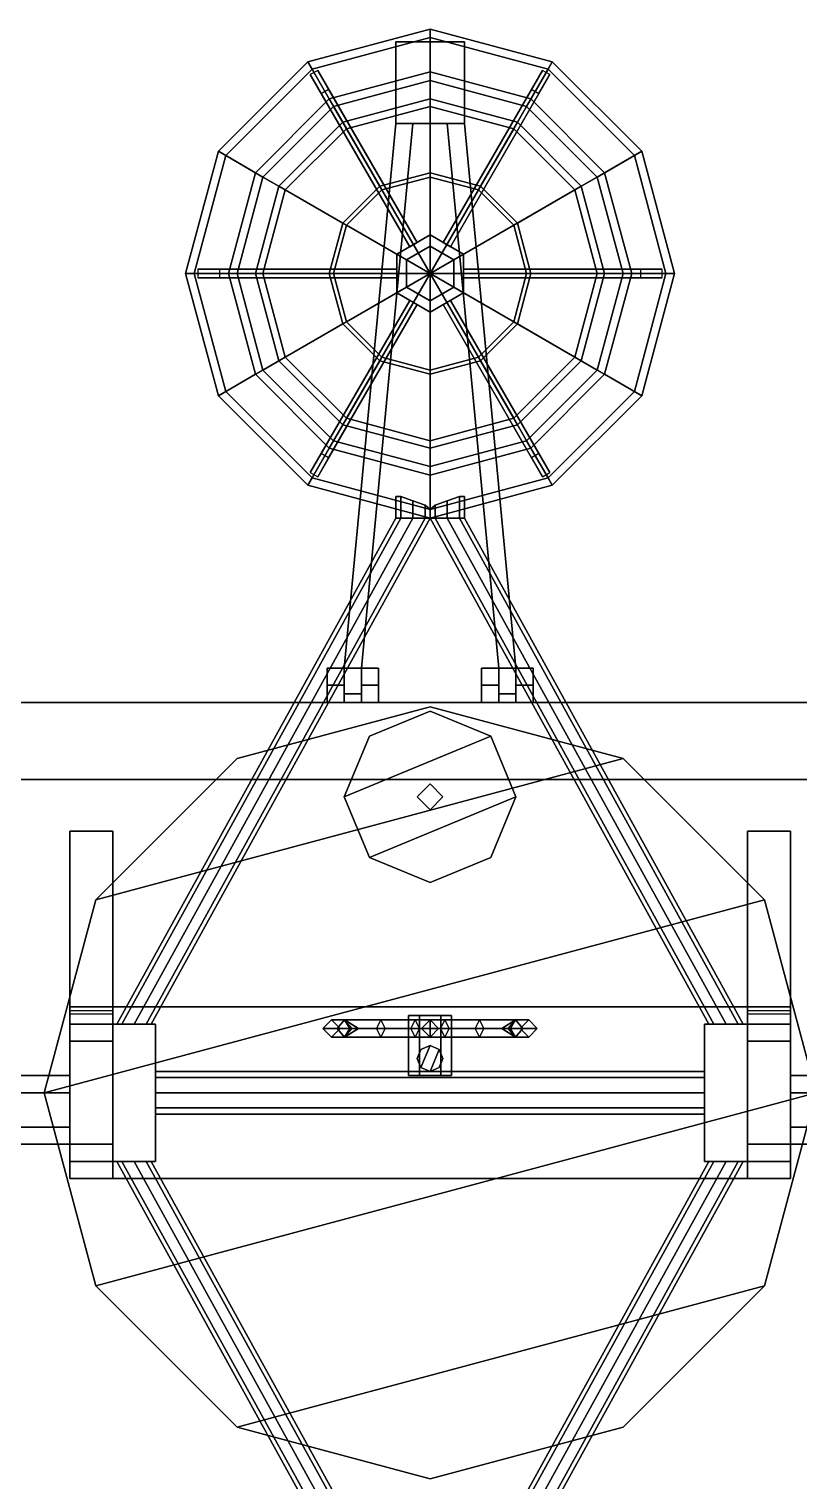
# Model space of a CAD drawing. Header units: millimetres. Extents: x -2.6 to 2.6, y -3.5 to 10.2.
# Drawn here: x -0.935 to 0.86, y 0.385 to 3.77 of the extents above; entities that cross this region are included whole.
import ezdxf

# ---------------------------------------------------------------- set-up
doc = ezdxf.new("R2010")
doc.units = ezdxf.units.MM
for name, color, linetype in [('addon', 4, 'Continuous'), ('balancer', 5, 'Continuous'), ('turret', 2, 'Continuous')]:
    doc.layers.add(name, color=color, linetype=linetype)

msp = doc.modelspace()

# ---------------------------------------------------------------- linework, layer by layer
for points in [[(0.08, 3.74, 0.5), (0.08, 3.74, 0.44), (-0.08, 3.74, 0.44), (-0.08, 3.74, 0.5)], [(-0.08, 3.74, 0.5), (-0.08, 3.74, 0.44), (-0.08, 3.55, 0.44), (-0.08, 3.55, 0.5)], [(-0.08, 3.55, 0.44), (-0.08, 3.74, 0.44), (0.08, 3.74, 0.44), (0.08, 3.55, 0.44)], [(0.08, 3.55, 0.5), (0.08, 3.74, 0.5), (-0.08, 3.74, 0.5), (-0.08, 3.55, 0.5)], [(0.08, 3.55, 0.44), (0.08, 3.74, 0.44), (0.08, 3.74, 0.5), (0.08, 3.55, 0.5)], [(-0.16, 2.28, 0.1), (-0.04, 3.55, 0.5), (-0.08, 3.55, 0.5), (-0.2, 2.28, 0.1)], [(-0.2, 2.28), (-0.08, 3.55, 0.44), (-0.04, 3.55, 0.44), (-0.16, 2.28)], [(-0.08, 3.55, 0.5), (-0.08, 3.55, 0.44), (-0.2, 2.28), (-0.2, 2.28, 0.1)], [(-0.16, 2.28), (-0.04, 3.55, 0.44), (-0.04, 3.55, 0.5), (-0.16, 2.28, 0.1)], [(-0.04, 3.55, 0.5), (-0.04, 3.55, 0.44), (0.04, 3.55, 0.44), (0.04, 3.55, 0.5)], [(0.04, 3.55, 0.5), (0.04, 3.55, 0.44), (0.16, 2.28), (0.16, 2.28, 0.1)], [(0.16, 2.28), (0.04, 3.55, 0.44), (0.08, 3.55, 0.44), (0.2, 2.28)], [(0.2, 2.28, 0.1), (0.08, 3.55, 0.5), (0.04, 3.55, 0.5), (0.16, 2.28, 0.1)], [(0.2, 2.28), (0.08, 3.55, 0.44), (0.08, 3.55, 0.5), (0.2, 2.28, 0.1)], [(-0.24, 2.28, 0.07), (-0.24, 2.28, 0.03), (-0.24, 2.24), (-0.24, 2.24, 0.1)], [(-0.2, 2.24, 0.1), (-0.2, 2.28, 0.07), (-0.24, 2.28, 0.07), (-0.24, 2.24, 0.1)], [(-0.24, 2.24), (-0.24, 2.28, 0.03), (-0.2, 2.28, 0.03), (-0.2, 2.24)], [(-0.2, 2.28, 0.07), (-0.2, 2.28, 0.03), (-0.24, 2.28, 0.03), (-0.24, 2.28, 0.07)], [(-0.2, 2.28, 0.1), (-0.2, 2.22, 0.1), (-0.16, 2.22, 0.1), (-0.16, 2.28, 0.1)], [(-0.2, 2.28), (-0.2, 2.22), (-0.2, 2.22, 0.1), (-0.2, 2.28, 0.1)], [(-0.16, 2.28), (-0.16, 2.22), (-0.2, 2.22), (-0.2, 2.28)], [(-0.2, 2.24), (-0.2, 2.28, 0.03), (-0.2, 2.28, 0.07), (-0.2, 2.24, 0.1)], [(-0.16, 2.24), (-0.16, 2.28, 0.03), (-0.12, 2.28, 0.03), (-0.12, 2.24)], [(-0.12, 2.24, 0.1), (-0.12, 2.28, 0.07), (-0.16, 2.28, 0.07), (-0.16, 2.24, 0.1)], [(-0.12, 2.28, 0.07), (-0.12, 2.28, 0.03), (-0.16, 2.28, 0.03), (-0.16, 2.28, 0.07)], [(-0.16, 2.28, 0.07), (-0.16, 2.28, 0.03), (-0.16, 2.24), (-0.16, 2.24, 0.1)], [(-0.16, 2.22, 0.1), (-0.16, 2.22), (-0.16, 2.28), (-0.16, 2.28, 0.1)], [(-0.12, 2.24), (-0.12, 2.28, 0.03), (-0.12, 2.28, 0.07), (-0.12, 2.24, 0.1)], [(0.12, 2.24), (0.12, 2.28, 0.03), (0.16, 2.28, 0.03), (0.16, 2.24)], [(0.16, 2.24, 0.1), (0.16, 2.28, 0.07), (0.12, 2.28, 0.07), (0.12, 2.24, 0.1)], [(0.16, 2.28, 0.07), (0.16, 2.28, 0.03), (0.12, 2.28, 0.03), (0.12, 2.28, 0.07)], [(0.12, 2.28, 0.07), (0.12, 2.28, 0.03), (0.12, 2.24), (0.12, 2.24, 0.1)], [(0.16, 2.24), (0.16, 2.28, 0.03), (0.16, 2.28, 0.07), (0.16, 2.24, 0.1)], [(0.16, 2.28, 0.1), (0.16, 2.22, 0.1), (0.2, 2.22, 0.1), (0.2, 2.28, 0.1)], [(0.16, 2.28), (0.16, 2.22), (0.16, 2.22, 0.1), (0.16, 2.28, 0.1)], [(0.2, 2.28), (0.2, 2.22), (0.16, 2.22), (0.16, 2.28)], [(0.2, 2.24), (0.2, 2.28, 0.03), (0.24, 2.28, 0.03), (0.24, 2.24)], [(0.24, 2.28, 0.07), (0.24, 2.28, 0.03), (0.2, 2.28, 0.03), (0.2, 2.28, 0.07)], [(0.2, 2.28, 0.07), (0.2, 2.28, 0.03), (0.2, 2.24), (0.2, 2.24, 0.1)], [(0.24, 2.24, 0.1), (0.24, 2.28, 0.07), (0.2, 2.28, 0.07), (0.2, 2.24, 0.1)], [(0.2, 2.22, 0.1), (0.2, 2.22), (0.2, 2.28), (0.2, 2.28, 0.1)], [(0.24, 2.24), (0.24, 2.28, 0.03), (0.24, 2.28, 0.07), (0.24, 2.24, 0.1)], [(-0.24, 2.24, 0.1), (-0.24, 2.24), (-0.24, 2.2), (-0.24, 2.2, 0.1)], [(-0.2, 2.2, 0.1), (-0.2, 2.24, 0.1), (-0.24, 2.24, 0.1), (-0.24, 2.2, 0.1)], [(-0.24, 2.2), (-0.24, 2.24), (-0.2, 2.24), (-0.2, 2.2)], [(-0.2, 2.2), (-0.2, 2.24), (-0.2, 2.24, 0.1), (-0.2, 2.2, 0.1)], [(-0.16, 2.2), (-0.16, 2.24), (-0.12, 2.24), (-0.12, 2.2)], [(-0.12, 2.2, 0.1), (-0.12, 2.24, 0.1), (-0.16, 2.24, 0.1), (-0.16, 2.2, 0.1)], [(-0.16, 2.24, 0.1), (-0.16, 2.24), (-0.16, 2.2), (-0.16, 2.2, 0.1)], [(-0.12, 2.2), (-0.12, 2.24), (-0.12, 2.24, 0.1), (-0.12, 2.2, 0.1)], [(0.12, 2.2), (0.12, 2.24), (0.16, 2.24), (0.16, 2.2)], [(0.16, 2.2, 0.1), (0.16, 2.24, 0.1), (0.12, 2.24, 0.1), (0.12, 2.2, 0.1)], [(0.12, 2.24, 0.1), (0.12, 2.24), (0.12, 2.2), (0.12, 2.2, 0.1)], [(0.16, 2.2), (0.16, 2.24), (0.16, 2.24, 0.1), (0.16, 2.2, 0.1)], [(0.24, 2.2, 0.1), (0.24, 2.24, 0.1), (0.2, 2.24, 0.1), (0.2, 2.2, 0.1)], [(0.2, 2.24, 0.1), (0.2, 2.24), (0.2, 2.2), (0.2, 2.2, 0.1)], [(0.2, 2.2), (0.2, 2.24), (0.24, 2.24), (0.24, 2.2)], [(0.24, 2.2), (0.24, 2.24), (0.24, 2.24, 0.1), (0.24, 2.2, 0.1)], [(-0.2, 2.22, 0.1), (-0.2, 2.22), (-0.16, 2.22), (-0.16, 2.22, 0.1)], [(0.16, 2.22, 0.1), (0.16, 2.22), (0.2, 2.22), (0.2, 2.22, 0.1)], [(1.36, 2.2, 0.1), (1.27, 2.2), (-1.27, 2.2), (-1.36, 2.2, 0.1)], [(-1.36, 2.02, 0.1), (1.36, 2.02, 0.1), (1.36, 2.2, 0.1), (-1.36, 2.2, 0.1)], [(1.27, -1.05, 0.1), (1.27, 2.02, 0.1), (-1.27, 2.02, 0.1), (-1.27, -1.05, 0.1)]]:
    msp.add_3dface(points)
at = {"layer": 'addon'}
for points in [[(-0.1992, 1.46, 0.975), (-0.2165, 1.44, 0.965), (-0.25, 1.44, 1.09), (-0.23, 1.46, 1.09)], [(-0.23, 1.46, 1.09), (-0.25, 1.44, 1.09), (-0.2165, 1.44, 1.215), (-0.1992, 1.46, 1.205)], [(-0.1819, 1.44, 0.985), (-0.1992, 1.46, 0.975), (-0.23, 1.46, 1.09), (-0.21, 1.44, 1.09)], [(-0.21, 1.44, 1.09), (-0.23, 1.46, 1.09), (-0.1992, 1.46, 1.205), (-0.1819, 1.44, 1.195)], [(-0.115, 1.46, 0.8908), (-0.125, 1.44, 0.8735), (-0.2165, 1.44, 0.965), (-0.1992, 1.46, 0.975)], [(-0.1992, 1.46, 1.205), (-0.2165, 1.44, 1.215), (-0.125, 1.44, 1.3065), (-0.115, 1.46, 1.2892)], [(-0.105, 1.44, 0.9081), (-0.115, 1.46, 0.8908), (-0.1992, 1.46, 0.975), (-0.1819, 1.44, 0.985)], [(-0.1819, 1.44, 1.195), (-0.1992, 1.46, 1.205), (-0.115, 1.46, 1.2892), (-0.105, 1.44, 1.2719)], [(-0.0246, 1.44, 1.1273), (-0.0346, 1.46, 1.11), (-0.1992, 1.46, 1.205), (-0.1672, 1.44, 1.2096)], [(-0.0346, 1.46, 1.11), (-0.0446, 1.44, 1.0927), (-0.1872, 1.44, 1.175), (-0.1992, 1.46, 1.205)], [(-0.0446, 1.44, 1.0873), (-0.0346, 1.46, 1.07), (-0.1992, 1.46, 0.975), (-0.1872, 1.44, 1.005)], [(-0.0346, 1.46, 1.07), (-0.0246, 1.44, 1.0527), (-0.1672, 1.44, 0.9704), (-0.1992, 1.46, 0.975)], [(0, 1.46, 0.86), (0, 1.44, 0.84), (-0.125, 1.44, 0.8735), (-0.115, 1.46, 0.8908)], [(-0.115, 1.46, 1.2892), (-0.125, 1.44, 1.3065), (0, 1.44, 1.34), (0, 1.46, 1.32)], [(0, 1.44, 0.88), (0, 1.46, 0.86), (-0.115, 1.46, 0.8908), (-0.105, 1.44, 0.9081)], [(-0.105, 1.44, 1.2719), (-0.115, 1.46, 1.2892), (0, 1.46, 1.32), (0, 1.44, 1.3)], [(-0.025, 1.47, 1.1333), (-0.05, 1.47, 1.09), (-0.05, 1.33, 1.09), (-0.025, 1.33, 1.1333)], [(-0.05, 1.47, 1.09), (-0.025, 1.47, 1.0467), (-0.025, 1.33, 1.0467), (-0.05, 1.33, 1.09)], [(0.05, 1.47, 1.09), (-0.05, 1.47, 1.09), (-0.025, 1.47, 1.1333), (0.025, 1.47, 1.1333)], [(0.025, 1.47, 1.0467), (-0.025, 1.47, 1.0467), (-0.05, 1.47, 1.09), (0.05, 1.47, 1.09)], [(0.025, 1.47, 1.1333), (-0.025, 1.47, 1.1333), (-0.025, 1.33, 1.1333), (0.025, 1.33, 1.1333)], [(-0.025, 1.47, 1.0467), (0.025, 1.47, 1.0467), (0.025, 1.33, 1.0467), (-0.025, 1.33, 1.0467)], [(0, 1.46, 1.13), (-0.02, 1.44, 1.13), (-0.02, 1.44, 1.2946), (0, 1.46, 1.32)], [(-0.02, 1.44, 1.05), (0, 1.46, 1.05), (0, 1.46, 0.86), (-0.02, 1.44, 0.8854)], [(0.02, 1.44, 1.13), (0, 1.46, 1.13), (0, 1.46, 1.32), (0.02, 1.44, 1.2946)], [(0.105, 1.44, 0.9081), (0.115, 1.46, 0.8908), (0, 1.46, 0.86), (0, 1.44, 0.88)], [(0.115, 1.46, 0.8908), (0.125, 1.44, 0.8735), (0, 1.44, 0.84), (0, 1.46, 0.86)], [(0, 1.44, 1.3), (0, 1.46, 1.32), (0.115, 1.46, 1.2892), (0.105, 1.44, 1.2719)], [(0, 1.46, 1.32), (0, 1.44, 1.34), (0.125, 1.44, 1.3065), (0.115, 1.46, 1.2892)], [(0, 1.46, 1.05), (0.02, 1.44, 1.05), (0.02, 1.44, 0.8854), (0, 1.46, 0.86)], [(0.0346, 1.46, 1.11), (0.0246, 1.44, 1.1273), (0.1672, 1.44, 1.2096), (0.1992, 1.46, 1.205)], [(0.0246, 1.44, 1.0527), (0.0346, 1.46, 1.07), (0.1992, 1.46, 0.975), (0.1672, 1.44, 0.9704)], [(0.05, 1.47, 1.09), (0.025, 1.47, 1.1333), (0.025, 1.33, 1.1333), (0.05, 1.33, 1.09)], [(0.025, 1.47, 1.0467), (0.05, 1.47, 1.09), (0.05, 1.33, 1.09), (0.025, 1.33, 1.0467)], [(0.0446, 1.44, 1.0927), (0.0346, 1.46, 1.11), (0.1992, 1.46, 1.205), (0.1872, 1.44, 1.175)], [(0.0346, 1.46, 1.07), (0.0446, 1.44, 1.0873), (0.1872, 1.44, 1.005), (0.1992, 1.46, 0.975)], [(0.1819, 1.44, 0.985), (0.1992, 1.46, 0.975), (0.115, 1.46, 0.8908), (0.105, 1.44, 0.9081)], [(0.105, 1.44, 1.2719), (0.115, 1.46, 1.2892), (0.1992, 1.46, 1.205), (0.1819, 1.44, 1.195)], [(0.1992, 1.46, 0.975), (0.2165, 1.44, 0.965), (0.125, 1.44, 0.8735), (0.115, 1.46, 0.8908)], [(0.115, 1.46, 1.2892), (0.125, 1.44, 1.3065), (0.2165, 1.44, 1.215), (0.1992, 1.46, 1.205)], [(0.21, 1.44, 1.09), (0.23, 1.46, 1.09), (0.1992, 1.46, 0.975), (0.1819, 1.44, 0.985)], [(0.1819, 1.44, 1.195), (0.1992, 1.46, 1.205), (0.23, 1.46, 1.09), (0.21, 1.44, 1.09)], [(0.23, 1.46, 1.09), (0.25, 1.44, 1.09), (0.2165, 1.44, 0.965), (0.1992, 1.46, 0.975)], [(0.1992, 1.46, 1.205), (0.2165, 1.44, 1.215), (0.25, 1.44, 1.09), (0.23, 1.46, 1.09)], [(-0.2165, 1.44, 0.965), (-0.1992, 1.42, 0.975), (-0.23, 1.42, 1.09), (-0.25, 1.44, 1.09)], [(-0.25, 1.44, 1.09), (-0.23, 1.42, 1.09), (-0.1992, 1.42, 1.205), (-0.2165, 1.44, 1.215)], [(-0.1992, 1.42, 0.975), (-0.1819, 1.44, 0.985), (-0.21, 1.44, 1.09), (-0.23, 1.42, 1.09)], [(-0.23, 1.42, 1.09), (-0.21, 1.44, 1.09), (-0.1819, 1.44, 1.195), (-0.1992, 1.42, 1.205)], [(-0.125, 1.44, 0.8735), (-0.115, 1.42, 0.8908), (-0.1992, 1.42, 0.975), (-0.2165, 1.44, 0.965)], [(-0.2165, 1.44, 1.215), (-0.1992, 1.42, 1.205), (-0.115, 1.42, 1.2892), (-0.125, 1.44, 1.3065)], [(-0.115, 1.42, 0.8908), (-0.105, 1.44, 0.9081), (-0.1819, 1.44, 0.985), (-0.1992, 1.42, 0.975)], [(-0.1992, 1.42, 1.205), (-0.1819, 1.44, 1.195), (-0.105, 1.44, 1.2719), (-0.115, 1.42, 1.2892)], [(-0.0446, 1.44, 1.0927), (-0.0346, 1.42, 1.11), (-0.1992, 1.42, 1.205), (-0.1872, 1.44, 1.175)], [(-0.0346, 1.42, 1.11), (-0.0246, 1.44, 1.1273), (-0.1672, 1.44, 1.2096), (-0.1992, 1.42, 1.205)], [(-0.0246, 1.44, 1.0527), (-0.0346, 1.42, 1.07), (-0.1992, 1.42, 0.975), (-0.1672, 1.44, 0.9704)], [(-0.0346, 1.42, 1.07), (-0.0446, 1.44, 1.0873), (-0.1872, 1.44, 1.005), (-0.1992, 1.42, 0.975)], [(0, 1.44, 0.84), (0, 1.42, 0.86), (-0.115, 1.42, 0.8908), (-0.125, 1.44, 0.8735)], [(-0.125, 1.44, 1.3065), (-0.115, 1.42, 1.2892), (0, 1.42, 1.32), (0, 1.44, 1.34)], [(0, 1.42, 0.86), (0, 1.44, 0.88), (-0.105, 1.44, 0.9081), (-0.115, 1.42, 0.8908)], [(-0.115, 1.42, 1.2892), (-0.105, 1.44, 1.2719), (0, 1.44, 1.3), (0, 1.42, 1.32)], [(-0.02, 1.44, 1.13), (0, 1.42, 1.13), (0, 1.42, 1.32), (-0.02, 1.44, 1.2946)], [(0, 1.42, 1.05), (-0.02, 1.44, 1.05), (-0.02, 1.44, 0.8854), (0, 1.42, 0.86)], [(0, 1.42, 1.13), (0.02, 1.44, 1.13), (0.02, 1.44, 1.2946), (0, 1.42, 1.32)], [(0.125, 1.44, 0.8735), (0.115, 1.42, 0.8908), (0, 1.42, 0.86), (0, 1.44, 0.84)], [(0.115, 1.42, 0.8908), (0.105, 1.44, 0.9081), (0, 1.44, 0.88), (0, 1.42, 0.86)], [(0, 1.44, 1.34), (0, 1.42, 1.32), (0.115, 1.42, 1.2892), (0.125, 1.44, 1.3065)], [(0, 1.42, 1.32), (0, 1.44, 1.3), (0.105, 1.44, 1.2719), (0.115, 1.42, 1.2892)], [(0.02, 1.44, 1.05), (0, 1.42, 1.05), (0, 1.42, 0.86), (0.02, 1.44, 0.8854)], [(0.0246, 1.44, 1.1273), (0.0346, 1.42, 1.11), (0.1992, 1.42, 1.205), (0.1672, 1.44, 1.2096)], [(0.0346, 1.42, 1.07), (0.0246, 1.44, 1.0527), (0.1672, 1.44, 0.9704), (0.1992, 1.42, 0.975)], [(0.0346, 1.42, 1.11), (0.0446, 1.44, 1.0927), (0.1872, 1.44, 1.175), (0.1992, 1.42, 1.205)], [(0.0446, 1.44, 1.0873), (0.0346, 1.42, 1.07), (0.1992, 1.42, 0.975), (0.1872, 1.44, 1.005)], [(0.1992, 1.42, 0.975), (0.1819, 1.44, 0.985), (0.105, 1.44, 0.9081), (0.115, 1.42, 0.8908)], [(0.115, 1.42, 1.2892), (0.105, 1.44, 1.2719), (0.1819, 1.44, 1.195), (0.1992, 1.42, 1.205)], [(0.2165, 1.44, 0.965), (0.1992, 1.42, 0.975), (0.115, 1.42, 0.8908), (0.125, 1.44, 0.8735)], [(0.125, 1.44, 1.3065), (0.115, 1.42, 1.2892), (0.1992, 1.42, 1.205), (0.2165, 1.44, 1.215)], [(0.23, 1.42, 1.09), (0.21, 1.44, 1.09), (0.1819, 1.44, 0.985), (0.1992, 1.42, 0.975)], [(0.1992, 1.42, 1.205), (0.1819, 1.44, 1.195), (0.21, 1.44, 1.09), (0.23, 1.42, 1.09)], [(0.25, 1.44, 1.09), (0.23, 1.42, 1.09), (0.1992, 1.42, 0.975), (0.2165, 1.44, 0.965)], [(0.2165, 1.44, 1.215), (0.1992, 1.42, 1.205), (0.23, 1.42, 1.09), (0.25, 1.44, 1.09)], [(-0.0212, 1.3912, 2.36), (-0.03, 1.37, 2.36), (-0.0212, 1.3488, 2.36), (0, 1.4, 2.36)], [(-0.0212, 1.3912, 0.24), (-0.03, 1.37, 0.24), (-0.03, 1.37, 2.36), (-0.0212, 1.3912, 2.36)], [(0, 1.4, 0.24), (-0.0212, 1.3912, 0.24), (-0.0212, 1.3912, 2.36), (0, 1.4, 2.36)], [(0, 1.4, 2.36), (-0.0212, 1.3488, 2.36), (0, 1.34, 2.36), (0.0212, 1.3912, 2.36)], [(0.0212, 1.3912, 0.24), (0, 1.4, 0.24), (0, 1.4, 2.36), (0.0212, 1.3912, 2.36)], [(0.0212, 1.3912, 2.36), (0, 1.34, 2.36), (0.0212, 1.3488, 2.36), (0.03, 1.37, 2.36)], [(0.03, 1.37, 0.24), (0.0212, 1.3912, 0.24), (0.0212, 1.3912, 2.36), (0.03, 1.37, 2.36)], [(-0.03, 1.37, 0.24), (-0.0212, 1.3488, 0.24), (-0.0212, 1.3488, 2.36), (-0.03, 1.37, 2.36)], [(0.0212, 1.3488, 0.24), (0.03, 1.37, 0.24), (0.03, 1.37, 2.36), (0.0212, 1.3488, 2.36)], [(0.05, 1.33, 1.09), (-0.05, 1.33, 1.09), (-0.025, 1.33, 1.0467), (0.025, 1.33, 1.0467)], [(0.025, 1.33, 1.1333), (-0.025, 1.33, 1.1333), (-0.05, 1.33, 1.09), (0.05, 1.33, 1.09)], [(-0.0212, 1.3488, 0.24), (0, 1.34, 0.24), (0, 1.34, 2.36), (-0.0212, 1.3488, 2.36)], [(0, 1.34, 0.24), (0.0212, 1.3488, 0.24), (0.0212, 1.3488, 2.36), (0, 1.34, 2.36)]]:
    msp.add_3dface(points, dxfattribs=at)
at = {"layer": 'balancer'}
for points in [[(0, 3.67, 2.15), (-0.235, 3.607, 2.15), (-0.285, 3.6936, 2.8), (0, 3.77, 2.8)], [(0, 3.77, 2.8), (-0.285, 3.6936, 2.8), (-0.275, 3.6763, 2.8), (0, 3.75, 2.8)], [(0.235, 3.607, 2.15), (0, 3.67, 2.15), (0, 3.77, 2.8), (0.285, 3.6936, 2.8)], [(0.285, 3.6936, 2.8), (0, 3.77, 2.8), (0, 3.75, 2.8), (0.275, 3.6763, 2.8)], [(0, 3.75, 2.8), (-0.275, 3.6763, 2.8), (-0.225, 3.5897, 2.15), (0, 3.65, 2.15)], [(0.275, 3.6763, 2.8), (0, 3.75, 2.8), (0, 3.65, 2.15), (0.225, 3.5897, 2.15)], [(-0.235, 3.607, 2.15), (-0.407, 3.435, 2.15), (-0.4936, 3.485, 2.8), (-0.285, 3.6936, 2.8)], [(-0.285, 3.6936, 2.8), (-0.4936, 3.485, 2.8), (-0.4763, 3.475, 2.8), (-0.275, 3.6763, 2.8)], [(0.407, 3.435, 2.15), (0.235, 3.607, 2.15), (0.285, 3.6936, 2.8), (0.4936, 3.485, 2.8)], [(0.4936, 3.485, 2.8), (0.285, 3.6936, 2.8), (0.275, 3.6763, 2.8), (0.4763, 3.475, 2.8)], [(-0.275, 3.6763, 2.8), (-0.4763, 3.475, 2.8), (-0.3897, 3.425, 2.15), (-0.225, 3.5897, 2.15)], [(-0.2792, 3.6637, 2.76), (-0.0476, 3.2625, 2.76), (-0.0303, 3.2725, 2.76), (-0.2619, 3.6737, 2.76)], [(-0.2539, 3.6197, 2.43), (-0.0476, 3.2625, 2.43), (-0.0476, 3.2625, 2.76), (-0.2792, 3.6637, 2.76)], [(-0.0303, 3.2725, 2.76), (-0.0303, 3.2725, 2.43), (-0.2365, 3.6297, 2.43), (-0.2619, 3.6737, 2.76)], [(-0.2035, 3.5525, 1.97), (-0.235, 3.607, 2.15), (0, 3.67, 2.15), (0, 3.607, 1.97)], [(0, 3.607, 1.97), (0, 3.67, 2.15), (0.235, 3.607, 2.15), (0.2035, 3.5525, 1.97)], [(0.2365, 3.6297, 2.43), (0.0303, 3.2725, 2.43), (0.0303, 3.2725, 2.76), (0.2619, 3.6737, 2.76)], [(0.2619, 3.6737, 2.76), (0.0303, 3.2725, 2.76), (0.0476, 3.2625, 2.76), (0.2792, 3.6637, 2.76)], [(0.0476, 3.2625, 2.76), (0.0476, 3.2625, 2.43), (0.2539, 3.6197, 2.43), (0.2792, 3.6637, 2.76)], [(0.4763, 3.475, 2.8), (0.275, 3.6763, 2.8), (0.225, 3.5897, 2.15), (0.3897, 3.425, 2.15)], [(-0.2365, 3.6297, 2.43), (-0.0303, 3.2725, 2.43), (-0.0476, 3.2625, 2.43), (-0.2539, 3.6197, 2.43)], [(0, 3.5897, 1.97), (0, 3.65, 2.15), (-0.225, 3.5897, 2.15), (-0.1949, 3.5375, 1.97)], [(0.1949, 3.5375, 1.97), (0.225, 3.5897, 2.15), (0, 3.65, 2.15), (0, 3.5897, 1.97)], [(0.2539, 3.6197, 2.43), (0.0476, 3.2625, 2.43), (0.0303, 3.2725, 2.43), (0.2365, 3.6297, 2.43)], [(-0.3525, 3.4035, 1.97), (-0.407, 3.435, 2.15), (-0.235, 3.607, 2.15), (-0.2035, 3.5525, 1.97)], [(-0.1949, 3.5375, 1.97), (-0.225, 3.5897, 2.15), (-0.3897, 3.425, 2.15), (-0.3375, 3.3949, 1.97)], [(-0.1175, 3.4035, 1.84), (-0.2035, 3.5525, 1.97), (0, 3.607, 1.97), (0, 3.435, 1.84)], [(0, 3.425, 1.84), (0, 3.5897, 1.97), (-0.1949, 3.5375, 1.97), (-0.1125, 3.3949, 1.84)], [(0, 3.435, 1.84), (0, 3.607, 1.97), (0.2035, 3.5525, 1.97), (0.1175, 3.4035, 1.84)], [(0.1125, 3.3949, 1.84), (0.1949, 3.5375, 1.97), (0, 3.5897, 1.97), (0, 3.425, 1.84)], [(0.3375, 3.3949, 1.97), (0.3897, 3.425, 2.15), (0.225, 3.5897, 2.15), (0.1949, 3.5375, 1.97)], [(0.2035, 3.5525, 1.97), (0.235, 3.607, 2.15), (0.407, 3.435, 2.15), (0.3525, 3.4035, 1.97)], [(-0.2035, 3.3175, 1.84), (-0.3525, 3.4035, 1.97), (-0.2035, 3.5525, 1.97), (-0.1175, 3.4035, 1.84)], [(-0.1125, 3.3949, 1.84), (-0.1949, 3.5375, 1.97), (-0.3375, 3.3949, 1.97), (-0.1949, 3.3125, 1.84)], [(0.1949, 3.3125, 1.84), (0.3375, 3.3949, 1.97), (0.1949, 3.5375, 1.97), (0.1125, 3.3949, 1.84)], [(0.1175, 3.4035, 1.84), (0.2035, 3.5525, 1.97), (0.3525, 3.4035, 1.97), (0.2035, 3.3175, 1.84)], [(-0.407, 3.435, 2.15), (-0.47, 3.2, 2.15), (-0.57, 3.2, 2.8), (-0.4936, 3.485, 2.8)], [(-0.4936, 3.485, 2.8), (-0.57, 3.2, 2.8), (-0.55, 3.2, 2.8), (-0.4763, 3.475, 2.8)], [(-0.4763, 3.475, 2.8), (-0.55, 3.2, 2.8), (-0.45, 3.2, 2.15), (-0.3897, 3.425, 2.15)], [(0.55, 3.2, 2.8), (0.4763, 3.475, 2.8), (0.3897, 3.425, 2.15), (0.45, 3.2, 2.15)], [(0.47, 3.2, 2.15), (0.407, 3.435, 2.15), (0.4936, 3.485, 2.8), (0.57, 3.2, 2.8)], [(0.57, 3.2, 2.8), (0.4936, 3.485, 2.8), (0.4763, 3.475, 2.8), (0.55, 3.2, 2.8)], [(-0.407, 3.2, 1.97), (-0.47, 3.2, 2.15), (-0.407, 3.435, 2.15), (-0.3525, 3.4035, 1.97)], [(-0.3375, 3.3949, 1.97), (-0.3897, 3.425, 2.15), (-0.45, 3.2, 2.15), (-0.3897, 3.2, 1.97)], [(0, 3.2, 1.8), (-0.1175, 3.4035, 1.84), (0, 3.435, 1.84), (0, 3.2, 1.8)], [(0, 3.2, 1.82), (0, 3.425, 1.84), (-0.1125, 3.3949, 1.84), (0, 3.2, 1.82)], [(0, 3.2, 1.8), (0, 3.435, 1.84), (0.1175, 3.4035, 1.84), (0, 3.2, 1.8)], [(0, 3.2, 1.82), (0.1125, 3.3949, 1.84), (0, 3.425, 1.84), (0, 3.2, 1.82)], [(0.3897, 3.2, 1.97), (0.45, 3.2, 2.15), (0.3897, 3.425, 2.15), (0.3375, 3.3949, 1.97)], [(0.3525, 3.4035, 1.97), (0.407, 3.435, 2.15), (0.47, 3.2, 2.15), (0.407, 3.2, 1.97)], [(-0.235, 3.2, 1.84), (-0.407, 3.2, 1.97), (-0.3525, 3.4035, 1.97), (-0.2035, 3.3175, 1.84)], [(-0.1949, 3.3125, 1.84), (-0.3375, 3.3949, 1.97), (-0.3897, 3.2, 1.97), (-0.225, 3.2, 1.84)], [(0, 3.2, 1.8), (-0.2035, 3.3175, 1.84), (-0.1175, 3.4035, 1.84), (0, 3.2, 1.8)], [(0, 3.2, 1.82), (-0.1125, 3.3949, 1.84), (-0.1949, 3.3125, 1.84), (0, 3.2, 1.82)], [(0, 3.2, 1.8), (0.1175, 3.4035, 1.84), (0.2035, 3.3175, 1.84), (0, 3.2, 1.8)], [(0, 3.2, 1.82), (0.1949, 3.3125, 1.84), (0.1125, 3.3949, 1.84), (0, 3.2, 1.82)], [(0.225, 3.2, 1.84), (0.3897, 3.2, 1.97), (0.3375, 3.3949, 1.97), (0.1949, 3.3125, 1.84)], [(0.2035, 3.3175, 1.84), (0.3525, 3.4035, 1.97), (0.407, 3.2, 1.97), (0.235, 3.2, 1.84)], [(0, 3.2, 1.8), (-0.235, 3.2, 1.84), (-0.2035, 3.3175, 1.84), (0, 3.2, 1.8)], [(0, 3.2, 1.8), (0.2035, 3.3175, 1.84), (0.235, 3.2, 1.84), (0, 3.2, 1.8)], [(0, 3.2, 1.82), (-0.1949, 3.3125, 1.84), (-0.225, 3.2, 1.84), (0, 3.2, 1.82)], [(-0.0779, 3.245, 2.76), (0, 3.29, 2.76), (0, 3.29, 1.828), (-0.0779, 3.245, 1.828)], [(0, 3.2636, 2.8236), (0, 3.29, 2.76), (-0.0779, 3.245, 2.76), (-0.0551, 3.2318, 2.8236)], [(0, 3.2, 1.82), (0.225, 3.2, 1.84), (0.1949, 3.3125, 1.84), (0, 3.2, 1.82)], [(0, 3.29, 2.76), (0.0779, 3.245, 2.76), (0.0779, 3.245, 1.828), (0, 3.29, 1.828)], [(0.0551, 3.2318, 2.8236), (0.0779, 3.245, 2.76), (0, 3.29, 2.76), (0, 3.2636, 2.8236)], [(0, 3.2, 2.85), (0, 3.2636, 2.8236), (-0.0551, 3.2318, 2.8236), (0, 3.2, 2.85)], [(0, 3.2, 2.85), (0.0551, 3.2318, 2.8236), (0, 3.2636, 2.8236), (0, 3.2, 2.85)], [(-0.0779, 3.155, 2.76), (-0.0779, 3.245, 2.76), (-0.0779, 3.245, 1.828), (-0.0779, 3.155, 1.828)], [(-0.0551, 3.2318, 2.8236), (-0.0779, 3.245, 2.76), (-0.0779, 3.155, 2.76), (-0.0551, 3.1682, 2.8236)], [(0, 3.2, 2.85), (-0.0551, 3.2318, 2.8236), (-0.0551, 3.1682, 2.8236), (0, 3.2, 2.85)], [(0, 3.2, 2.85), (0.0551, 3.1682, 2.8236), (0.0551, 3.2318, 2.8236), (0, 3.2, 2.85)], [(0.0551, 3.1682, 2.8236), (0.0779, 3.155, 2.76), (0.0779, 3.245, 2.76), (0.0551, 3.2318, 2.8236)], [(0.0779, 3.245, 2.76), (0.0779, 3.155, 2.76), (0.0779, 3.155, 1.828), (0.0779, 3.245, 1.828)], [(-0.47, 3.2, 2.15), (-0.407, 2.965, 2.15), (-0.4936, 2.915, 2.8), (-0.57, 3.2, 2.8)], [(-0.57, 3.2, 2.8), (-0.4936, 2.915, 2.8), (-0.4763, 2.925, 2.8), (-0.55, 3.2, 2.8)], [(-0.55, 3.2, 2.8), (-0.4763, 2.925, 2.8), (-0.3897, 2.975, 2.15), (-0.45, 3.2, 2.15)], [(-0.0779, 3.21, 2.76), (-0.0779, 3.21, 2.43), (-0.4904, 3.21, 2.43), (-0.5412, 3.21, 2.76)], [(-0.5412, 3.19, 2.76), (-0.0779, 3.19, 2.76), (-0.0779, 3.21, 2.76), (-0.5412, 3.21, 2.76)], [(-0.4904, 3.19, 2.43), (-0.0779, 3.19, 2.43), (-0.0779, 3.19, 2.76), (-0.5412, 3.19, 2.76)], [(-0.4904, 3.21, 2.43), (-0.0779, 3.21, 2.43), (-0.0779, 3.19, 2.43), (-0.4904, 3.19, 2.43)], [(-0.3525, 2.9965, 1.97), (-0.407, 2.965, 2.15), (-0.47, 3.2, 2.15), (-0.407, 3.2, 1.97)], [(-0.3897, 3.2, 1.97), (-0.45, 3.2, 2.15), (-0.3897, 2.975, 2.15), (-0.3375, 3.0051, 1.97)], [(-0.2035, 3.0825, 1.84), (-0.3525, 2.9965, 1.97), (-0.407, 3.2, 1.97), (-0.235, 3.2, 1.84)], [(-0.225, 3.2, 1.84), (-0.3897, 3.2, 1.97), (-0.3375, 3.0051, 1.97), (-0.1949, 3.0875, 1.84)], [(0, 3.2, 1.8), (-0.2035, 3.0825, 1.84), (-0.235, 3.2, 1.84), (0, 3.2, 1.8)], [(0, 3.2, 1.82), (-0.225, 3.2, 1.84), (-0.1949, 3.0875, 1.84), (0, 3.2, 1.82)], [(0, 3.2, 1.8), (-0.1175, 2.9965, 1.84), (-0.2035, 3.0825, 1.84), (0, 3.2, 1.8)], [(0, 3.2, 1.82), (-0.1949, 3.0875, 1.84), (-0.1125, 3.0051, 1.84), (0, 3.2, 1.82)], [(0, 3.2, 1.8), (0, 2.965, 1.84), (-0.1175, 2.9965, 1.84), (0, 3.2, 1.8)], [(0, 3.2, 1.82), (-0.1125, 3.0051, 1.84), (0, 2.975, 1.84), (0, 3.2, 1.82)], [(0, 3.2, 2.85), (-0.0551, 3.1682, 2.8236), (0, 3.1364, 2.8236), (0, 3.2, 2.85)], [(0, 3.2, 2.85), (0, 3.1364, 2.8236), (0.0551, 3.1682, 2.8236), (0, 3.2, 2.85)], [(0, 3.2, 1.82), (0, 2.975, 1.84), (0.1125, 3.0051, 1.84), (0, 3.2, 1.82)], [(0, 3.2, 1.82), (0.1125, 3.0051, 1.84), (0.1949, 3.0875, 1.84), (0, 3.2, 1.82)], [(0, 3.2, 1.82), (0.1949, 3.0875, 1.84), (0.225, 3.2, 1.84), (0, 3.2, 1.82)], [(0, 3.2, 1.8), (0.235, 3.2, 1.84), (0.2035, 3.0825, 1.84), (0, 3.2, 1.8)], [(0, 3.2, 1.8), (0.2035, 3.0825, 1.84), (0.1175, 2.9965, 1.84), (0, 3.2, 1.8)], [(0, 3.2, 1.8), (0.1175, 2.9965, 1.84), (0, 2.965, 1.84), (0, 3.2, 1.8)], [(0.4904, 3.19, 2.43), (0.0779, 3.19, 2.43), (0.0779, 3.21, 2.43), (0.4904, 3.21, 2.43)], [(0.4904, 3.21, 2.43), (0.0779, 3.21, 2.43), (0.0779, 3.21, 2.76), (0.5412, 3.21, 2.76)], [(0.5412, 3.21, 2.76), (0.0779, 3.21, 2.76), (0.0779, 3.19, 2.76), (0.5412, 3.19, 2.76)], [(0.0779, 3.19, 2.76), (0.0779, 3.19, 2.43), (0.4904, 3.19, 2.43), (0.5412, 3.19, 2.76)], [(0.1949, 3.0875, 1.84), (0.3375, 3.0051, 1.97), (0.3897, 3.2, 1.97), (0.225, 3.2, 1.84)], [(0.235, 3.2, 1.84), (0.407, 3.2, 1.97), (0.3525, 2.9965, 1.97), (0.2035, 3.0825, 1.84)], [(0.3375, 3.0051, 1.97), (0.3897, 2.975, 2.15), (0.45, 3.2, 2.15), (0.3897, 3.2, 1.97)], [(0.407, 3.2, 1.97), (0.47, 3.2, 2.15), (0.407, 2.965, 2.15), (0.3525, 2.9965, 1.97)], [(0.4763, 2.925, 2.8), (0.55, 3.2, 2.8), (0.45, 3.2, 2.15), (0.3897, 2.975, 2.15)], [(0.407, 2.965, 2.15), (0.47, 3.2, 2.15), (0.57, 3.2, 2.8), (0.4936, 2.915, 2.8)], [(0.4936, 2.915, 2.8), (0.57, 3.2, 2.8), (0.55, 3.2, 2.8), (0.4763, 2.925, 2.8)], [(-0.0551, 3.1682, 2.8236), (-0.0779, 3.155, 2.76), (0, 3.11, 2.76), (0, 3.1364, 2.8236)], [(0, 3.11, 2.76), (-0.0779, 3.155, 2.76), (-0.0779, 3.155, 1.828), (0, 3.11, 1.828)], [(0, 3.1364, 2.8236), (0, 3.11, 2.76), (0.0779, 3.155, 2.76), (0.0551, 3.1682, 2.8236)], [(0.0779, 3.155, 2.76), (0, 3.11, 2.76), (0, 3.11, 1.828), (0.0779, 3.155, 1.828)], [(-0.0476, 3.1375, 2.76), (-0.0476, 3.1375, 2.43), (-0.2539, 2.7803, 2.43), (-0.2792, 2.7363, 2.76)], [(-0.2619, 2.7263, 2.76), (-0.0303, 3.1275, 2.76), (-0.0476, 3.1375, 2.76), (-0.2792, 2.7363, 2.76)], [(-0.2365, 2.7703, 2.43), (-0.0303, 3.1275, 2.43), (-0.0303, 3.1275, 2.76), (-0.2619, 2.7263, 2.76)], [(-0.2539, 2.7803, 2.43), (-0.0476, 3.1375, 2.43), (-0.0303, 3.1275, 2.43), (-0.2365, 2.7703, 2.43)], [(0.2365, 2.7703, 2.43), (0.0303, 3.1275, 2.43), (0.0476, 3.1375, 2.43), (0.2539, 2.7803, 2.43)], [(0.2792, 2.7363, 2.76), (0.0476, 3.1375, 2.76), (0.0303, 3.1275, 2.76), (0.2619, 2.7263, 2.76)], [(0.0303, 3.1275, 2.76), (0.0303, 3.1275, 2.43), (0.2365, 2.7703, 2.43), (0.2619, 2.7263, 2.76)], [(0.2539, 2.7803, 2.43), (0.0476, 3.1375, 2.43), (0.0476, 3.1375, 2.76), (0.2792, 2.7363, 2.76)], [(-0.1175, 2.9965, 1.84), (-0.2035, 2.8475, 1.97), (-0.3525, 2.9965, 1.97), (-0.2035, 3.0825, 1.84)], [(-0.1949, 3.0875, 1.84), (-0.3375, 3.0051, 1.97), (-0.1949, 2.8625, 1.97), (-0.1125, 3.0051, 1.84)], [(0.1125, 3.0051, 1.84), (0.1949, 2.8625, 1.97), (0.3375, 3.0051, 1.97), (0.1949, 3.0875, 1.84)], [(0.2035, 3.0825, 1.84), (0.3525, 2.9965, 1.97), (0.2035, 2.8475, 1.97), (0.1175, 2.9965, 1.84)], [(-0.2035, 2.8475, 1.97), (-0.235, 2.793, 2.15), (-0.407, 2.965, 2.15), (-0.3525, 2.9965, 1.97)], [(-0.3375, 3.0051, 1.97), (-0.3897, 2.975, 2.15), (-0.225, 2.8103, 2.15), (-0.1949, 2.8625, 1.97)], [(0, 2.965, 1.84), (0, 2.793, 1.97), (-0.2035, 2.8475, 1.97), (-0.1175, 2.9965, 1.84)], [(-0.1125, 3.0051, 1.84), (-0.1949, 2.8625, 1.97), (0, 2.8103, 1.97), (0, 2.975, 1.84)], [(0, 2.975, 1.84), (0, 2.8103, 1.97), (0.1949, 2.8625, 1.97), (0.1125, 3.0051, 1.84)], [(0.1175, 2.9965, 1.84), (0.2035, 2.8475, 1.97), (0, 2.793, 1.97), (0, 2.965, 1.84)], [(0.1949, 2.8625, 1.97), (0.225, 2.8103, 2.15), (0.3897, 2.975, 2.15), (0.3375, 3.0051, 1.97)], [(0.3525, 2.9965, 1.97), (0.407, 2.965, 2.15), (0.235, 2.793, 2.15), (0.2035, 2.8475, 1.97)], [(-0.407, 2.965, 2.15), (-0.235, 2.793, 2.15), (-0.285, 2.7064, 2.8), (-0.4936, 2.915, 2.8)], [(-0.4763, 2.925, 2.8), (-0.275, 2.7237, 2.8), (-0.225, 2.8103, 2.15), (-0.3897, 2.975, 2.15)], [(0.275, 2.7237, 2.8), (0.4763, 2.925, 2.8), (0.3897, 2.975, 2.15), (0.225, 2.8103, 2.15)], [(0.235, 2.793, 2.15), (0.407, 2.965, 2.15), (0.4936, 2.915, 2.8), (0.285, 2.7064, 2.8)], [(-0.4936, 2.915, 2.8), (-0.285, 2.7064, 2.8), (-0.275, 2.7237, 2.8), (-0.4763, 2.925, 2.8)], [(0.285, 2.7064, 2.8), (0.4936, 2.915, 2.8), (0.4763, 2.925, 2.8), (0.275, 2.7237, 2.8)], [(0, 2.793, 1.97), (0, 2.73, 2.15), (-0.235, 2.793, 2.15), (-0.2035, 2.8475, 1.97)], [(-0.1949, 2.8625, 1.97), (-0.225, 2.8103, 2.15), (0, 2.75, 2.15), (0, 2.8103, 1.97)], [(0, 2.8103, 1.97), (0, 2.75, 2.15), (0.225, 2.8103, 2.15), (0.1949, 2.8625, 1.97)], [(0.2035, 2.8475, 1.97), (0.235, 2.793, 2.15), (0, 2.73, 2.15), (0, 2.793, 1.97)], [(-0.275, 2.7237, 2.8), (0, 2.65, 2.8), (0, 2.75, 2.15), (-0.225, 2.8103, 2.15)], [(0, 2.65, 2.8), (0.275, 2.7237, 2.8), (0.225, 2.8103, 2.15), (0, 2.75, 2.15)], [(-0.235, 2.793, 2.15), (0, 2.73, 2.15), (0, 2.63, 2.8), (-0.285, 2.7064, 2.8)], [(0, 2.73, 2.15), (0.235, 2.793, 2.15), (0.285, 2.7064, 2.8), (0, 2.63, 2.8)], [(-0.285, 2.7064, 2.8), (0, 2.63, 2.8), (0, 2.65, 2.8), (-0.275, 2.7237, 2.8)], [(0, 2.63, 2.8), (0.285, 2.7064, 2.8), (0.275, 2.7237, 2.8), (0, 2.65, 2.8)], [(-0.0683, 2.63, 2.6417), (-0.08, 2.63, 2.67), (-0.08, 2.68, 2.67), (-0.0683, 2.68, 2.6417)], [(-0.08, 2.63, 2.67), (-0.0683, 2.63, 2.6983), (-0.0683, 2.68, 2.6983), (-0.08, 2.68, 2.67)], [(-0.04, 2.63, 2.63), (-0.0683, 2.63, 2.6417), (-0.0683, 2.68, 2.6417), (-0.04, 2.67, 2.63)], [(-0.0683, 2.63, 2.6983), (-0.04, 2.63, 2.71), (-0.04, 2.67, 2.71), (-0.0683, 2.68, 2.6983)], [(0.04, 2.63, 2.71), (0.0683, 2.63, 2.6983), (0.0683, 2.68, 2.6983), (0.04, 2.67, 2.71)], [(0.0683, 2.63, 2.6417), (0.04, 2.63, 2.63), (0.04, 2.67, 2.63), (0.0683, 2.68, 2.6417)], [(0.0683, 2.63, 2.6983), (0.08, 2.63, 2.67), (0.08, 2.68, 2.67), (0.0683, 2.68, 2.6983)], [(0.08, 2.63, 2.67), (0.0683, 2.63, 2.6417), (0.0683, 2.68, 2.6417), (0.08, 2.68, 2.67)], [(-0.0117, 2.63, 2.6417), (-0.04, 2.63, 2.63), (-0.04, 2.67, 2.63), (-0.0117, 2.66, 2.6417)], [(-0.04, 2.63, 2.71), (-0.0117, 2.63, 2.6983), (-0.0117, 2.66, 2.6983), (-0.04, 2.67, 2.71)], [(0, 2.63, 2.67), (-0.0117, 2.63, 2.6417), (-0.0117, 2.66, 2.6417), (0, 2.65, 2.67)], [(-0.0117, 2.63, 2.6983), (0, 2.63, 2.67), (0, 2.65, 2.67), (-0.0117, 2.66, 2.6983)], [(0, 2.63, 2.67), (0.0117, 2.63, 2.6983), (0.0117, 2.66, 2.6983), (0, 2.65, 2.67)], [(0.0117, 2.63, 2.6417), (0, 2.63, 2.67), (0, 2.65, 2.67), (0.0117, 2.66, 2.6417)], [(0.0117, 2.63, 2.6983), (0.04, 2.63, 2.71), (0.04, 2.67, 2.71), (0.0117, 2.66, 2.6983)], [(0.04, 2.63, 2.63), (0.0117, 2.63, 2.6417), (0.0117, 2.66, 2.6417), (0.04, 2.67, 2.63)], [(-0.7183, 1.45, 2.6417), (-0.73, 1.45, 2.67), (-0.08, 2.63, 2.67), (-0.0683, 2.63, 2.6417)], [(-0.73, 1.45, 2.67), (-0.7183, 1.45, 2.6983), (-0.0683, 2.63, 2.6983), (-0.08, 2.63, 2.67)], [(-0.69, 1.45, 2.63), (-0.7183, 1.45, 2.6417), (-0.0683, 2.63, 2.6417), (-0.04, 2.63, 2.63)], [(-0.7183, 1.45, 2.6983), (-0.69, 1.45, 2.71), (-0.04, 2.63, 2.71), (-0.0683, 2.63, 2.6983)], [(-0.6617, 1.45, 2.6417), (-0.69, 1.45, 2.63), (-0.04, 2.63, 2.63), (-0.0117, 2.63, 2.6417)], [(-0.69, 1.45, 2.71), (-0.6617, 1.45, 2.6983), (-0.0117, 2.63, 2.6983), (-0.04, 2.63, 2.71)], [(-0.65, 1.45, 2.67), (-0.6617, 1.45, 2.6417), (-0.0117, 2.63, 2.6417), (0, 2.63, 2.67)], [(-0.6617, 1.45, 2.6983), (-0.65, 1.45, 2.67), (0, 2.63, 2.67), (-0.0117, 2.63, 2.6983)], [(0.65, 1.45, 2.67), (0.6617, 1.45, 2.6983), (0.0117, 2.63, 2.6983), (0, 2.63, 2.67)], [(0.6617, 1.45, 2.6417), (0.65, 1.45, 2.67), (0, 2.63, 2.67), (0.0117, 2.63, 2.6417)], [(0.6617, 1.45, 2.6983), (0.69, 1.45, 2.71), (0.04, 2.63, 2.71), (0.0117, 2.63, 2.6983)], [(0.69, 1.45, 2.63), (0.6617, 1.45, 2.6417), (0.0117, 2.63, 2.6417), (0.04, 2.63, 2.63)], [(0.69, 1.45, 2.71), (0.7183, 1.45, 2.6983), (0.0683, 2.63, 2.6983), (0.04, 2.63, 2.71)], [(0.7183, 1.45, 2.6417), (0.69, 1.45, 2.63), (0.04, 2.63, 2.63), (0.0683, 2.63, 2.6417)], [(0.7183, 1.45, 2.6983), (0.73, 1.45, 2.67), (0.08, 2.63, 2.67), (0.0683, 2.63, 2.6983)], [(0.73, 1.45, 2.67), (0.7183, 1.45, 2.6417), (0.0683, 2.63, 2.6417), (0.08, 2.63, 2.67)], [(-0.74, 1.45, 2.74), (-0.74, 1.45, 2.19), (-0.74, 1.13, 2.19), (-0.74, 1.13, 2.74)], [(-0.64, 1.45, 2.74), (-0.64, 1.45, 2.19), (-0.74, 1.45, 2.19), (-0.74, 1.45, 2.74)], [(-0.74, 1.13, 2.19), (-0.74, 1.45, 2.19), (-0.64, 1.45, 2.19), (-0.64, 1.13, 2.19)], [(-0.64, 1.13, 2.74), (-0.64, 1.45, 2.74), (-0.74, 1.45, 2.74), (-0.74, 1.13, 2.74)], [(-0.64, 1.13, 2.19), (-0.64, 1.45, 2.19), (-0.64, 1.45, 2.74), (-0.64, 1.13, 2.74)], [(0.74, 1.45, 2.74), (0.74, 1.45, 2.19), (0.64, 1.45, 2.19), (0.64, 1.45, 2.74)], [(0.64, 1.45, 2.74), (0.64, 1.45, 2.19), (0.64, 1.13, 2.19), (0.64, 1.13, 2.74)], [(0.64, 1.13, 2.19), (0.64, 1.45, 2.19), (0.74, 1.45, 2.19), (0.74, 1.13, 2.19)], [(0.74, 1.13, 2.74), (0.74, 1.45, 2.74), (0.64, 1.45, 2.74), (0.64, 1.13, 2.74)], [(0.74, 1.13, 2.19), (0.74, 1.45, 2.19), (0.74, 1.45, 2.74), (0.74, 1.13, 2.74)], [(-0.64, 1.34, 2.31), (-0.64, 1.3254, 2.3454), (0.64, 1.3254, 2.3454), (0.64, 1.34, 2.31)], [(-0.64, 1.3254, 2.2746), (-0.64, 1.34, 2.31), (0.64, 1.34, 2.31), (0.64, 1.3254, 2.2746)], [(-0.64, 1.3254, 2.3454), (-0.64, 1.29, 2.36), (0.64, 1.29, 2.36), (0.64, 1.3254, 2.3454)], [(-0.64, 1.29, 2.26), (-0.64, 1.3254, 2.2746), (0.64, 1.3254, 2.2746), (0.64, 1.29, 2.26)], [(-0.64, 1.29, 2.36), (-0.64, 1.2546, 2.3454), (0.64, 1.2546, 2.3454), (0.64, 1.29, 2.36)], [(-0.64, 1.2546, 2.2746), (-0.64, 1.29, 2.26), (0.64, 1.29, 2.26), (0.64, 1.2546, 2.2746)], [(-0.64, 1.2546, 2.3454), (-0.64, 1.24, 2.31), (0.64, 1.24, 2.31), (0.64, 1.2546, 2.3454)], [(-0.64, 1.24, 2.31), (-0.64, 1.2546, 2.2746), (0.64, 1.2546, 2.2746), (0.64, 1.24, 2.31)], [(-0.74, 1.13, 2.74), (-0.74, 1.13, 2.19), (-0.64, 1.13, 2.19), (-0.64, 1.13, 2.74)], [(-0.73, 1.13, 2.67), (-0.7183, 1.13, 2.6417), (-0.0683, -0.05, 2.6417), (-0.08, -0.05, 2.67)], [(-0.7183, 1.13, 2.6983), (-0.73, 1.13, 2.67), (-0.08, -0.05, 2.67), (-0.0683, -0.05, 2.6983)], [(-0.7183, 1.13, 2.6417), (-0.69, 1.13, 2.63), (-0.04, -0.05, 2.63), (-0.0683, -0.05, 2.6417)], [(-0.69, 1.13, 2.71), (-0.7183, 1.13, 2.6983), (-0.0683, -0.05, 2.6983), (-0.04, -0.05, 2.71)], [(-0.69, 1.13, 2.63), (-0.6617, 1.13, 2.6417), (-0.0117, -0.05, 2.6417), (-0.04, -0.05, 2.63)], [(-0.6617, 1.13, 2.6983), (-0.69, 1.13, 2.71), (-0.04, -0.05, 2.71), (-0.0117, -0.05, 2.6983)], [(-0.6617, 1.13, 2.6417), (-0.65, 1.13, 2.67), (0, -0.05, 2.67), (-0.0117, -0.05, 2.6417)], [(-0.65, 1.13, 2.67), (-0.6617, 1.13, 2.6983), (-0.0117, -0.05, 2.6983), (0, -0.05, 2.67)], [(0.6617, 1.13, 2.6983), (0.65, 1.13, 2.67), (0, -0.05, 2.67), (0.0117, -0.05, 2.6983)], [(0.65, 1.13, 2.67), (0.6617, 1.13, 2.6417), (0.0117, -0.05, 2.6417), (0, -0.05, 2.67)], [(0.69, 1.13, 2.71), (0.6617, 1.13, 2.6983), (0.0117, -0.05, 2.6983), (0.04, -0.05, 2.71)], [(0.6617, 1.13, 2.6417), (0.69, 1.13, 2.63), (0.04, -0.05, 2.63), (0.0117, -0.05, 2.6417)], [(0.7183, 1.13, 2.6983), (0.69, 1.13, 2.71), (0.04, -0.05, 2.71), (0.0683, -0.05, 2.6983)], [(0.69, 1.13, 2.63), (0.7183, 1.13, 2.6417), (0.0683, -0.05, 2.6417), (0.04, -0.05, 2.63)], [(0.73, 1.13, 2.67), (0.7183, 1.13, 2.6983), (0.0683, -0.05, 2.6983), (0.08, -0.05, 2.67)], [(0.7183, 1.13, 2.6417), (0.73, 1.13, 2.67), (0.08, -0.05, 2.67), (0.0683, -0.05, 2.6417)], [(0.64, 1.13, 2.74), (0.64, 1.13, 2.19), (0.74, 1.13, 2.19), (0.74, 1.13, 2.74)]]:
    msp.add_3dface(points, dxfattribs=at)
at = {"layer": 'turret'}
for points in [[(-0.7794, 1.74, 0.24), (0.45, 2.0694, 0.24), (0, 2.19, 0.24), (-0.45, 2.0694, 0.24)], [(0, 2.19, 0.1), (-0.45, 2.0694, 0.1), (-0.45, 2.0694, 0.24), (0, 2.19, 0.24)], [(-0.2, 1.98, 0.78), (0.1414, 2.1214, 0.78), (0, 2.18, 0.78), (-0.1414, 2.1214, 0.78)], [(0, 2.18, 0.73), (-0.1414, 2.1214, 0.73), (-0.1414, 2.1214, 0.78), (0, 2.18, 0.78)], [(0.45, 2.0694, 0.1), (0, 2.19, 0.1), (0, 2.19, 0.24), (0.45, 2.0694, 0.24)], [(0.1414, 2.1214, 0.73), (0, 2.18, 0.73), (0, 2.18, 0.78), (0.1414, 2.1214, 0.78)], [(-0.1414, 2.1214, 0.73), (-0.2, 1.98, 0.73), (-0.2, 1.98, 0.78), (-0.1414, 2.1214, 0.78)], [(-0.1414, 1.8386, 0.78), (0.2, 1.98, 0.78), (0.1414, 2.1214, 0.78), (-0.2, 1.98, 0.78)], [(0.2, 1.98, 0.73), (0.1414, 2.1214, 0.73), (0.1414, 2.1214, 0.78), (0.2, 1.98, 0.78)], [(-0.9, 1.29, 0.24), (0.7794, 1.74, 0.24), (0.45, 2.0694, 0.24), (-0.7794, 1.74, 0.24)], [(-0.45, 2.0694, 0.1), (-0.7794, 1.74, 0.1), (-0.7794, 1.74, 0.24), (-0.45, 2.0694, 0.24)], [(0.7794, 1.74, 0.1), (0.45, 2.0694, 0.1), (0.45, 2.0694, 0.24), (0.7794, 1.74, 0.24)], [(0, 2.01, 0.24), (-0.03, 1.98, 0.24), (-0.03, 1.98, 0.73), (0, 2.01, 0.73)], [(0.03, 1.98, 0.24), (0, 2.01, 0.24), (0, 2.01, 0.73), (0.03, 1.98, 0.73)], [(-0.2, 1.98, 0.73), (-0.1414, 1.8386, 0.73), (-0.1414, 1.8386, 0.78), (-0.2, 1.98, 0.78)], [(0, 1.78, 0.78), (0.1414, 1.8386, 0.78), (0.2, 1.98, 0.78), (-0.1414, 1.8386, 0.78)], [(-0.03, 1.98, 0.24), (0, 1.95, 0.24), (0, 1.95, 0.73), (-0.03, 1.98, 0.73)], [(0, 1.95, 0.24), (0.03, 1.98, 0.24), (0.03, 1.98, 0.73), (0, 1.95, 0.73)], [(0.1414, 1.8386, 0.73), (0.2, 1.98, 0.73), (0.2, 1.98, 0.78), (0.1414, 1.8386, 0.78)], [(-0.84, 1.4807, 0.99), (-0.84, 1.9, 1.19), (-0.74, 1.9, 1.19), (-0.74, 1.4807, 0.99)], [(-0.74, 1.9, 1.19), (-0.84, 1.9, 1.19), (-0.84, 1.9, 1.27), (-0.74, 1.9, 1.27)], [(-0.74, 1.9, 1.27), (-0.84, 1.9, 1.27), (-0.84, 1.4743, 1.27), (-0.74, 1.4743, 1.27)], [(-0.84, 1.4743, 1.27), (-0.84, 1.9, 1.27), (-0.84, 1.9, 1.19), (-0.84, 1.4807, 0.99)], [(-0.74, 1.4807, 0.99), (-0.74, 1.9, 1.19), (-0.74, 1.9, 1.27), (-0.74, 1.4743, 1.27)], [(0.84, 1.9, 1.19), (0.74, 1.9, 1.19), (0.74, 1.9, 1.27), (0.84, 1.9, 1.27)], [(0.84, 1.9, 1.27), (0.74, 1.9, 1.27), (0.74, 1.4743, 1.27), (0.84, 1.4743, 1.27)], [(0.74, 1.4807, 0.99), (0.74, 1.9, 1.19), (0.84, 1.9, 1.19), (0.84, 1.4807, 0.99)], [(0.74, 1.4743, 1.27), (0.74, 1.9, 1.27), (0.74, 1.9, 1.19), (0.74, 1.4807, 0.99)], [(0.84, 1.4807, 0.99), (0.84, 1.9, 1.19), (0.84, 1.9, 1.27), (0.84, 1.4743, 1.27)], [(-0.1414, 1.8386, 0.73), (0, 1.78, 0.73), (0, 1.78, 0.78), (-0.1414, 1.8386, 0.78)], [(0, 1.78, 0.73), (0.1414, 1.8386, 0.73), (0.1414, 1.8386, 0.78), (0, 1.78, 0.78)], [(-0.7794, 1.74, 0.1), (-0.9, 1.29, 0.1), (-0.9, 1.29, 0.24), (-0.7794, 1.74, 0.24)], [(-0.7794, 0.84, 0.24), (0.9, 1.29, 0.24), (0.7794, 1.74, 0.24), (-0.9, 1.29, 0.24)], [(0.9, 1.29, 0.1), (0.7794, 1.74, 0.1), (0.7794, 1.74, 0.24), (0.9, 1.29, 0.24)], [(-0.84, 1.45, 2.34), (-0.84, 1.49, 0.58), (-0.84, 1.09, 0.58), (-0.84, 1.13, 2.34)], [(-0.74, 1.45, 2.34), (-0.74, 1.49, 0.58), (-0.84, 1.49, 0.58), (-0.84, 1.45, 2.34)], [(-0.84, 1.09, 0.24), (-0.84, 1.09, 0.58), (-0.84, 1.49, 0.58), (-0.84, 1.49, 0.24)], [(-0.84, 1.49, 0.24), (-0.84, 1.49, 0.58), (-0.74, 1.49, 0.58), (-0.74, 1.49, 0.24)], [(-0.74, 1.09, 0.58), (-0.74, 1.49, 0.58), (-0.74, 1.45, 2.34), (-0.74, 1.13, 2.34)], [(0.74, 1.49, 0.58), (-0.74, 1.49, 0.58), (-0.74, 1.09, 0.58), (0.74, 1.09, 0.58)], [(0.74, 1.49, 0.48), (-0.74, 1.49, 0.48), (-0.74, 1.49, 0.58), (0.74, 1.49, 0.58)], [(-0.74, 1.09, 0.48), (-0.74, 1.49, 0.48), (0.74, 1.49, 0.48), (0.74, 1.09, 0.48)], [(-0.74, 1.49, 0.58), (-0.74, 1.09, 0.58), (-0.74, 1.09, 0.24), (-0.74, 1.49, 0.24)], [(0.84, 1.45, 2.34), (0.84, 1.49, 0.58), (0.74, 1.49, 0.58), (0.74, 1.45, 2.34)], [(0.74, 1.45, 2.34), (0.74, 1.49, 0.58), (0.74, 1.09, 0.58), (0.74, 1.13, 2.34)], [(0.74, 1.09, 0.24), (0.74, 1.09, 0.58), (0.74, 1.49, 0.58), (0.74, 1.49, 0.24)], [(0.74, 1.49, 0.24), (0.74, 1.49, 0.58), (0.84, 1.49, 0.58), (0.84, 1.49, 0.24)], [(0.84, 1.09, 0.58), (0.84, 1.49, 0.58), (0.84, 1.45, 2.34), (0.84, 1.13, 2.34)], [(0.84, 1.49, 0.58), (0.84, 1.09, 0.58), (0.84, 1.09, 0.24), (0.84, 1.49, 0.24)], [(-0.84, 1.13, 2.34), (-0.84, 1.17, 2.39), (-0.84, 1.41, 2.39), (-0.84, 1.45, 2.34)], [(-0.84, 1.45, 2.34), (-0.84, 1.41, 2.39), (-0.74, 1.41, 2.39), (-0.74, 1.45, 2.34)], [(-0.74, 1.41, 2.39), (-0.74, 1.17, 2.39), (-0.74, 1.13, 2.34), (-0.74, 1.45, 2.34)], [(0.74, 1.45, 2.34), (0.74, 1.41, 2.39), (0.84, 1.41, 2.39), (0.84, 1.45, 2.34)], [(0.74, 1.13, 2.34), (0.74, 1.17, 2.39), (0.74, 1.41, 2.39), (0.74, 1.45, 2.34)], [(0.84, 1.41, 2.39), (0.84, 1.17, 2.39), (0.84, 1.13, 2.34), (0.84, 1.45, 2.34)], [(-0.84, 1.41, 2.39), (-0.84, 1.17, 2.39), (-0.74, 1.17, 2.39), (-0.74, 1.41, 2.39)], [(0.74, 1.41, 2.39), (0.74, 1.17, 2.39), (0.84, 1.17, 2.39), (0.84, 1.41, 2.39)], [(-0.84, 1.29, 0.5093), (-0.84, 1.33, 0.44), (-1.54, 1.33, 0.44), (-1.55, 1.29, 0.5093)], [(-0.84, 1.33, 0.44), (-0.84, 1.29, 0.3707), (-1.55, 1.29, 0.3707), (-1.54, 1.33, 0.44)], [(0.84, 1.33, 0.44), (0.84, 1.29, 0.5093), (1.55, 1.29, 0.5093), (1.54, 1.33, 0.44)], [(0.84, 1.29, 0.3707), (0.84, 1.33, 0.44), (1.54, 1.33, 0.44), (1.55, 1.29, 0.3707)], [(-0.84, 1.21, 0.5093), (-0.84, 1.29, 0.5093), (-1.55, 1.29, 0.5093), (-1.54, 1.21, 0.5093)], [(-0.84, 1.29, 0.3707), (-0.84, 1.21, 0.3707), (-1.54, 1.21, 0.3707), (-1.55, 1.29, 0.3707)], [(-0.9, 1.29, 0.1), (-0.7794, 0.84, 0.1), (-0.7794, 0.84, 0.24), (-0.9, 1.29, 0.24)], [(-0.45, 0.5106, 0.24), (0.7794, 0.84, 0.24), (0.9, 1.29, 0.24), (-0.7794, 0.84, 0.24)], [(0.7794, 0.84, 0.1), (0.9, 1.29, 0.1), (0.9, 1.29, 0.24), (0.7794, 0.84, 0.24)], [(0.84, 1.29, 0.5093), (0.84, 1.21, 0.5093), (1.54, 1.21, 0.5093), (1.55, 1.29, 0.5093)], [(0.84, 1.21, 0.3707), (0.84, 1.29, 0.3707), (1.55, 1.29, 0.3707), (1.54, 1.21, 0.3707)], [(-0.84, 1.17, 0.44), (-0.84, 1.21, 0.5093), (-1.54, 1.21, 0.5093), (-1.52, 1.17, 0.44)], [(-0.84, 1.21, 0.3707), (-0.84, 1.17, 0.44), (-1.52, 1.17, 0.44), (-1.54, 1.21, 0.3707)], [(0.84, 1.21, 0.5093), (0.84, 1.17, 0.44), (1.52, 1.17, 0.44), (1.54, 1.21, 0.5093)], [(0.84, 1.17, 0.44), (0.84, 1.21, 0.3707), (1.54, 1.21, 0.3707), (1.52, 1.17, 0.44)], [(-0.74, 1.13, 2.34), (-0.74, 1.17, 2.39), (-0.84, 1.17, 2.39), (-0.84, 1.13, 2.34)], [(0.84, 1.13, 2.34), (0.84, 1.17, 2.39), (0.74, 1.17, 2.39), (0.74, 1.13, 2.34)], [(-0.84, 1.13, 2.34), (-0.84, 1.09, 0.58), (-0.74, 1.09, 0.58), (-0.74, 1.13, 2.34)], [(0.74, 1.13, 2.34), (0.74, 1.09, 0.58), (0.84, 1.09, 0.58), (0.84, 1.13, 2.34)], [(-0.74, 1.09, 0.24), (-0.74, 1.09, 0.58), (-0.84, 1.09, 0.58), (-0.84, 1.09, 0.24)], [(0.74, 1.09, 0.58), (-0.74, 1.09, 0.58), (-0.74, 1.09, 0.48), (0.74, 1.09, 0.48)], [(0.84, 1.09, 0.24), (0.84, 1.09, 0.58), (0.74, 1.09, 0.58), (0.74, 1.09, 0.24)], [(-0.7794, 0.84, 0.1), (-0.45, 0.5106, 0.1), (-0.45, 0.5106, 0.24), (-0.7794, 0.84, 0.24)], [(0, 0.39, 0.24), (0.45, 0.5106, 0.24), (0.7794, 0.84, 0.24), (-0.45, 0.5106, 0.24)], [(0.45, 0.5106, 0.1), (0.7794, 0.84, 0.1), (0.7794, 0.84, 0.24), (0.45, 0.5106, 0.24)], [(-0.45, 0.5106, 0.1), (0, 0.39, 0.1), (0, 0.39, 0.24), (-0.45, 0.5106, 0.24)], [(0, 0.39, 0.1), (0.45, 0.5106, 0.1), (0.45, 0.5106, 0.24), (0, 0.39, 0.24)]]:
    msp.add_3dface(points, dxfattribs=at)

doc.saveas('drawing.dxf')
